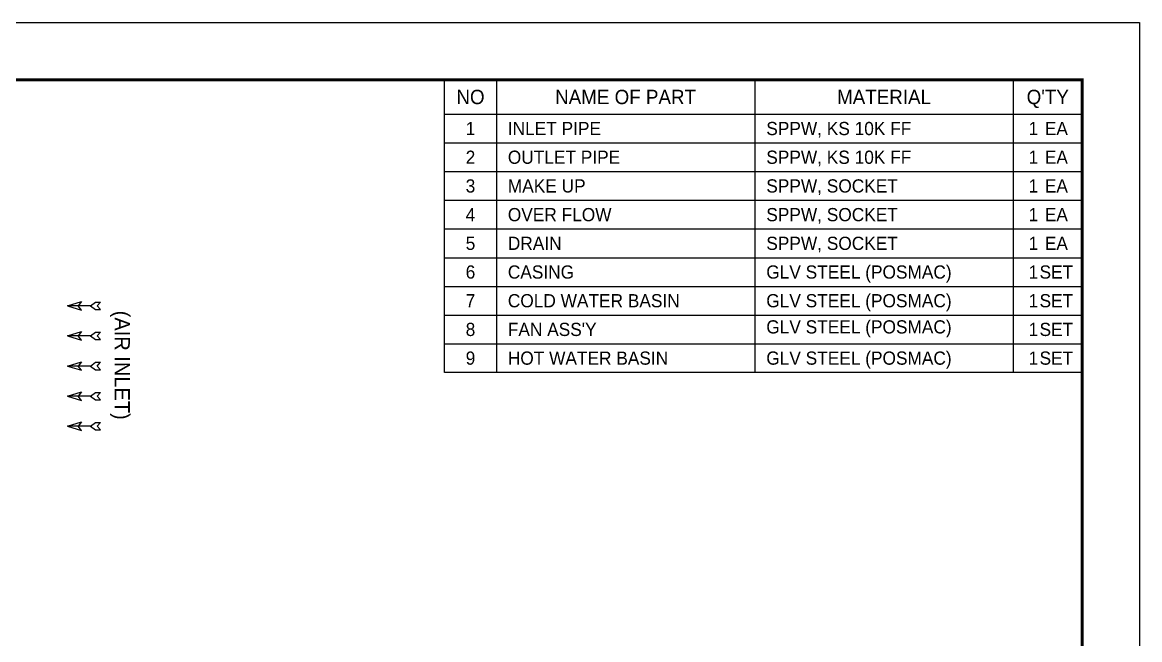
# Model space of a CAD drawing. Header units: millimetres. Extents: x 1416 to 30823, y 990 to 21785.
# Drawn here: x 17207 to 30823, y 14257 to 21785 of the extents above; entities that cross this region are included whole.
import ezdxf
from ezdxf.enums import TextEntityAlignment as Align

# ---------------------------------------------------------------- set-up
doc = ezdxf.new("R2010")
doc.units = ezdxf.units.MM
for name, color, linetype in [('냉각탑_box', 1, 'Continuous'), ('냉각탑_dim', 1, 'Continuous'), ('냉각탑_form', 1, 'Continuous'), ('냉각탑_text', 3, 'Continuous')]:
    doc.layers.add(name, color=color, linetype=linetype)
doc.styles.add('돋움', font='Dotum.ttf')

# ---------------------------------------------------------------- blocks, each defined once
blk = doc.blocks.new('화살표 IN OUT')
at = {"layer": '냉각탑_dim'}
for p, q in [((-323, 43), (-384, 43)), ((-343, 0), (-384, 43)), ((-384, -43), (-343, 0)), ((-266, 0), (-323, 43)), ((-266, 0), (-323, -43)), ((-266, 0), (0, 0)), ((-163, 50), (-122, 0)), ((0, 0), (-163, 50)), ((-163, -50), (-122, 0)), ((0, 0), (-163, -50)), ((-323, -43), (-384, -43))]:
    blk.add_line(p, q, dxfattribs=at)

msp = doc.modelspace()

# ---------------------------------------------------------------- linework, layer by layer
at = {"layer": 'Defpoints'}
msp.add_lwpolyline([(1416.3, 21785.4), (30823.5, 21785.4), (30823.5, 990.4), (1416.3, 990.4)], close=True, dxfattribs=at)
at = {"layer": '냉각탑_box'}
for p, q in [((22983.3, 21085.3), (22983.3, 17515.3)), ((26133.3, 21085.3), (26133.3, 17515.3)), ((29283.3, 21085.3), (29283.3, 17515.3)), ((22353.3, 20665.3), (30123.3, 20665.3)), ((22353.3, 20315.3), (30123.3, 20315.3)), ((22353.3, 19965.3), (30123.3, 19965.3)), ((22353.3, 19615.3), (30123.3, 19615.3)), ((22353.3, 19265.3), (30123.3, 19265.3)), ((22353.3, 18915.3), (30123.3, 18915.3)), ((22353.3, 18565.3), (30123.3, 18565.3)), ((22353.3, 18215.3), (30123.3, 18215.3)), ((22353.3, 17865.3), (30123.3, 17865.3))]:
    msp.add_line(p, q, dxfattribs=at)
msp.add_lwpolyline([(22353.3, 17515.3), (22353.3, 21085.3), (30123.3, 21085.3), (30123.3, 17515.3)], close=True, dxfattribs=at)
at = {"layer": '냉각탑_form', "const_width": 35}
msp.add_lwpolyline([(2116.4, 21085.3), (2116.4, 1690.5), (30123.3, 1690.5), (30123.3, 21085.3)], close=True, dxfattribs=at)

# ---------------------------------------------------------------- block references
at = {"layer": '냉각탑_dim', "xscale": -1.04999997375291, "yscale": 1.04999997374806, "zscale": 1.04999997375}
for p in [(17757.4, 18328.8), (17757.4, 17961.3), (17757.4, 17593.8), (17757.4, 17226.3), (17757.4, 16858.8)]:
    msp.add_blockref('화살표 IN OUT', p, dxfattribs=at)

# ---------------------------------------------------------------- texts
at = {"layer": '냉각탑_text', "style": '돋움'}
for s, height, p in [('NO', 175, (22668.3, 20875.3)), ('NAME OF PART', 175, (24558.3, 20875.3)), ('MATERIAL', 175, (27708.3, 20875.3)), ("Q'TY", 175, (29703.3, 20875.3)), ('1', 161, (22668.3, 20490.3)), ('1', 161, (29528.3, 20490.3)), ('EA', 161, (29808.3, 20490.3)), ('2', 161, (22668.3, 20140.3)), ('1', 161, (29528.3, 20140.3)), ('EA', 161, (29808.3, 20140.3)), ('3', 161, (22668.3, 19790.3)), ('1', 161, (29528.3, 19790.3)), ('EA', 161, (29808.3, 19790.3)), ('4', 161, (22668.3, 19440.3)), ('1', 161, (29528.3, 19440.3)), ('EA', 161, (29808.3, 19440.3)), ('5', 161, (22668.3, 19090.3)), ('1', 161, (29528.3, 19090.3)), ('EA', 161, (29808.3, 19090.3)), ('6', 161, (22668.3, 18740.3)), ('1', 161, (29528.3, 18740.3)), ('SET', 161, (29808.3, 18740.3)), ('7', 161, (22668.3, 18390.3)), ('1', 161, (29528.3, 18390.3)), ('SET', 161, (29808.3, 18390.3)), ('8', 161, (22668.3, 18040.3)), ('1', 161, (29528.3, 18040.3)), ('SET', 161, (29808.3, 18040.3)), ('9', 161, (22668.3, 17690.3)), ('1', 161, (29528.3, 17690.3)), ('SET', 161, (29808.3, 17690.3))]:
    msp.add_text(s, height=height, dxfattribs=at).set_placement(p, align=Align.MIDDLE_CENTER)
for s, p in [('INLET PIPE', (23123.3, 20490.3)), ('SPPW, KS 10K FF', (26273.3, 20490.3)), ('OUTLET PIPE', (23123.3, 20140.3)), ('SPPW, KS 10K FF', (26273.3, 20140.3)), ('MAKE UP', (23123.3, 19790.3)), ('SPPW, SOCKET', (26273.3, 19790.3)), ('OVER FLOW', (23123.3, 19440.3)), ('SPPW, SOCKET', (26273.3, 19440.3)), ('DRAIN', (23123.3, 19090.3)), ('SPPW, SOCKET', (26273.3, 19090.3)), ('CASING', (23123.3, 18740.3)), ('GLV STEEL (POSMAC)', (26273.3, 18740.3)), ('COLD WATER BASIN', (23123.3, 18390.3)), ('GLV STEEL (POSMAC)', (26273.3, 18390.3)), ("FAN ASS'Y", (23123.3, 18040.3)), ('GLV STEEL (POSMAC)', (26273.3, 18071.1)), ('HOT WATER BASIN', (23123.3, 17690.3)), ('GLV STEEL (POSMAC)', (26273.3, 17690.3))]:
    msp.add_text(s, height=161, dxfattribs=at).set_placement(p, align=Align.MIDDLE_LEFT)
msp.add_text('(AIR INLET)', height=186.667, rotation=270, dxfattribs=at).set_placement((18423.3, 17603.8), align=Align.MIDDLE_CENTER)

doc.saveas('drawing.dxf')
